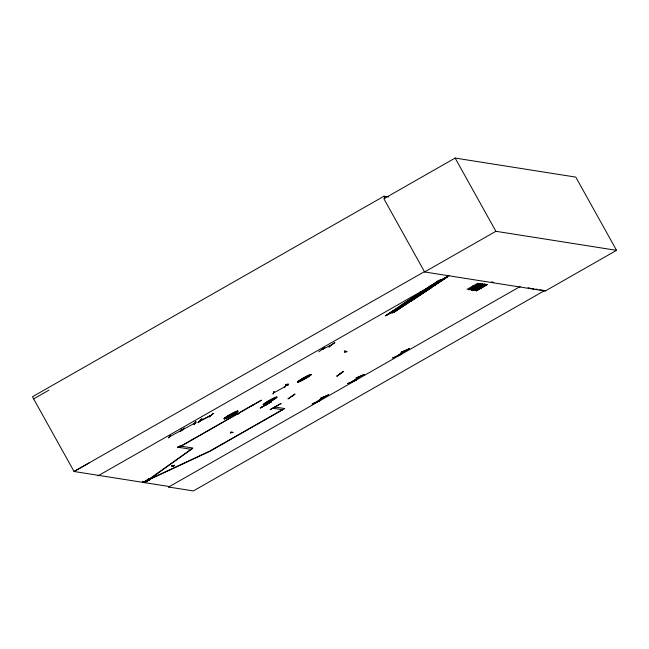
<?xml version="1.0" encoding="UTF-8"?>
<svg xmlns="http://www.w3.org/2000/svg" width="649" height="649" viewBox="0 0 649 649"><rect width="100%" height="100%" fill="white"/><g stroke="black" fill="none" stroke-linecap="round" stroke-linejoin="round"><path stroke-width="0.97" d="M385.611 315.706L400.571 305.922M392.053 312.972L406.672 303.31M392.548 312.786L407.069 303.164M394.073 312.137L408.708 302.466M394.56 311.926L409.081 302.312M400.133 306.117L385.287 315.86M400.409 305.793L422.394 291.336M401.139 305.484L422.913 291.101M409.868 301.809L431.812 287.312M410.606 301.501L432.299 287.109M424.3 290.111L439.308 280.287M425.939 289.819L403.678 304.43M431.228 287.166L445.701 277.569M433.248 286.314L447.753 276.725M438.821 280.498L423.975 290.241M440.841 279.646L425.995 289.389M445.401 277.318L430.693 287.393M473.802 286.785L474.533 286.46L472.707 286.201M480.471 287.345L480.017 287.621M273.505 393.489L273.042 393.87L274.016 391.826M273.464 393.537L273.983 391.947M274.024 392.702L284.96 386.699M284.733 387.372L285.811 385.571L285.211 385.928M320.062 400.498L320.501 400.311L312.177 403.994L312.502 403.678M320.371 400.255L312.477 403.727M355.757 380.209L356.204 379.941L347.88 383.624L348.205 383.308M356.074 379.892L348.18 383.356M392.961 357.915L401.285 354.232L392.978 357.94L393.286 357.599M387.307 315.008L402.104 305.281M402.623 305.079L387.794 314.797M391.712 313.151L406.177 303.513M393.748 312.266L408.197 302.661M399.914 306.028L421.574 291.62M409.381 302.012L431.131 287.629M424.689 290.371L402.834 304.754L425.452 290.014M426.304 289.284L441.077 279.338M428.105 288.91L406.25 303.302L428.867 288.562M430.401 287.531L444.938 277.894M432.412 286.68L446.942 277.058M432.907 286.469L447.234 276.928M169.933 435.739L170.533 435.511L168.513 437.913L170.379 435.471M168.967 437.548L170.338 435.52M181.598 429.492L180.073 431.731L182.085 429.297L181.533 429.5M182.044 429.273L180.682 431.407M182.41 430.465L184.438 428.056L183.837 428.283M195.495 422.037L193.97 424.276L194.578 423.951C197.547 423.026 194.554 420.641 195.39 422.199L195.998 421.866M194.019 424.121L195.949 421.818M288.091 398.875L295.06 394.016L288.091 398.778M318.748 351.831L324.784 347.442L324.249 347.596M179.862 447.226L177.68 447.161L179.895 447.104M172.147 465.641L173.9 465.966M173.453 466.25L171.677 465.958L173.859 466.023M286.063 384.889L288.01 385.206L285.633 385.198L285.868 384.362M201.92 419.124L201.498 419.546L202.082 419.246L201.742 418.629M273.578 392.166L274.178 391.939L273.042 393.87M255.868 403.597L256.355 403.232M266.325 404.871L265.774 405.171M474.062 286.744L472.245 286.493L472.853 286.144M478.11 287.02L477.413 287.28L479.084 287.621M479.611 287.345L477.859 287.02M316.428 402.08L323.924 397.026M360.065 376.469L352.642 381.45M397.212 356.001L404.871 350.858M405.219 350.703L397.545 355.847M201.498 419.441L198.083 422.669L202.082 419.246M198.083 422.669L201.888 419.238M201.222 420.406L210.016 415.822L200.354 420.852L201.596 420.154L201.174 419.392M213.148 413.543L209.165 416.991L213.164 413.567L212.58 413.867M179.148 447.047L180.422 446.366L179.935 445.595M173.145 465.844L174.354 465.155M235.83 413.705L236.26 414.468L237.526 413.794M287.101 385.035L288.375 384.354L287.158 385.044M334.454 342.672L328.873 346.972L334.9 342.558L334.365 342.818M231.385 432.672L230.363 433.199M345.341 351.863L344.384 352.407M317.434 401.471L317.045 401.642M324.322 396.855L316.939 401.812M352.245 381.62L359.789 376.574M353.137 381.109L352.748 381.279M398.226 355.392L397.934 355.506M404.165 351.32L404.611 351.117M292.707 395.947L292.78 395.849M338.851 374.441L340.076 373.808M337.212 375.974L343.686 371.35L336.717 376.209L343.167 371.406M275.825 406.404L275.379 406.655M475.222 286.582L474.589 286.842L476.236 287.061M479.059 287.531L480.609 286.582M481.396 287.872L479.798 287.621M320.379 398.389L328.67 394.827L328.24 395.111M312.193 404.019L312.623 403.727M356.082 378.026L364.292 374.408M347.896 383.648L348.326 383.364M363.943 374.749L364.373 374.457M401.163 352.31L409.454 348.748L401.155 352.456L401.504 352.115M392.978 357.94L393.408 357.648M209.919 415.887L210.56 415.628M429.646 286.298L431.309 285.211M437.361 281.682L438.975 280.611M146.057 480.739L148.735 479.1L148.394 478.491M146.171 480.787L143.591 482.475L143.259 481.866M147.242 480.925L149.773 479.262L147.883 480.609L150.519 479.384L144.021 482.548L143.68 481.931L144.167 482.564L146.706 481.29L144.638 482.645M144.776 482.661L147.347 480.974M148.735 479.1L146.706 480.422L149.343 479.197L142.837 482.361L142.496 481.745M481.947 287.694L480.292 287.337M210.657 415.563L209.643 416.082M339.784 374.011L338.94 374.392M173.283 465.82L174.2 465.292M388.775 196.955L384.021 196.201L32.45 396.742L74.059 471.499L169.478 486.563L168.651 487.034L193.353 490.936L544.925 290.395L545.265 291.003L616.55 250.344L575.793 177.112L455.136 158.064L383.851 198.724L424.608 271.955L545.265 291.003M33.643 398.884L48.91 390.154M89.327 462.778L74.059 471.499L424.754 271.46M424.608 271.955L495.893 231.295L616.55 250.344M97.934 475.871L449.506 275.33M345.09 351.214L344.303 350.979L344.578 351.612L346.323 351.936C348.959 351.158 341.739 351.028 346.842 351.547M285.649 385.222L286.258 384.873L285.917 384.265M344.578 351.612L345.179 351.263M177.696 447.234L178.305 446.893M181.144 446.179L253.41 404.7M238.37 413.754L238.978 413.608L236.625 413.624L238.978 413.608M477.859 283.159L466.964 289.397M261.076 407.418L262.748 406.461M267.047 404.1L265.303 405.081L265.83 405.138M271.339 401.869L260.306 408.043L271.339 401.869L270.998 401.26M476.293 285.292L478.808 283.856M468.773 289.649L480.236 283.475M469.397 289.762L480.179 283.475M482.142 283.873L471.15 290.095L482.02 283.783M477.153 287.207L479.676 285.779M473.9 290.411L476.415 288.975M483.124 285.154L484.925 284.286M484.535 283.735L484.973 284.367L473.973 290.557L485.395 284.286M270.179 409.616L281.171 403.402L270.276 409.641M231.133 432.023L230.728 432.258L232.975 432.404L230.622 432.421L232.975 432.404M282.339 409.722L209.724 451.144L148.045 479.895L192.931 448.037L180.795 446.123M168.635 487.034L520.222 286.493M180.69 430.717L169.803 436.59M183.821 429.07L194.603 423.237M476.691 286.817L475.311 286.517M477.656 287.264L477.25 286.509M201.514 420.179L201.052 419.497M331.712 344.814L321.961 349.592M329.408 346.712L328.905 346.834M477.956 286.996L477.632 286.29M343.191 371.585L343.605 371.293M292.894 395.793L291.717 396.417M401.22 352.302L409.454 348.748M356.131 378.018L364.357 374.432M320.428 398.389L328.589 394.77M288.27 384.362L287.888 383.583M236.731 413.462L238.483 413.786M429.273 288.391L406.98 302.986M491.342 281.934L493.329 282.25M274.957 407.012L284.806 408.57L210.073 451.201L148.548 479.968L192.558 448.435L190.806 449.246L178.67 447.331L261.369 400.271M272.84 408.221L282.688 409.779M528.035 287.791L529.99 288.115M531.945 288.448L533.892 288.773M535.847 289.097L537.802 289.422M539.757 289.746L545.063 290.63M479.7 283.459L468.911 289.762M474.427 290.484L485.33 284.286M344.562 351.417L346.315 351.742M286.095 384.768L287.848 385.092L287.402 385.547M250.563 406.501L261.393 400.19M171.693 466.031L173.445 466.355M532.578 288.44L532.918 289.056M455.136 158.064L495.893 231.295M384.021 196.201L385.003 197.961M270.876 401.22L271.241 401.853M182.085 429.297L181.485 429.654L181.152 429.038M148.256 478.467L148.589 479.076M143.121 481.842L143.453 482.458L145.522 481.104L142.983 482.377L142.642 481.769M323.316 397.439L323.827 397.196L323.316 397.439M359.019 377.069L359.53 376.834L359.019 377.069M323.194 348.935L322.748 349.219L323.202 348.927M330.649 345.333L330.706 345.3M483.059 283.938L472.123 290.217L483.059 283.938M487.196 284.619L476.309 290.906L487.196 284.619M226.996 417.81A7.877 0.714 -29.1 0 0 237.85 411.247A7.877 0.714 -29.1 0 0 228.14 415.774A7.877 0.714 -29.1 0 0 226.996 417.81M227.02 417.851A7.861 0.714 -29.1 0 0 237.858 411.296A7.885 0.714 -29.1 0 0 228.148 415.798A7.885 0.714 -29.1 0 0 226.996 417.842A7.885 0.714 -29.1 0 0 237.875 411.263A7.861 0.714 -29.1 0 0 228.164 415.814A7.861 0.714 -29.1 0 0 227.02 417.851M266.041 403.767A7.885 0.714 -29.1 0 0 276.92 397.196A7.885 0.714 -29.1 0 0 267.193 401.731A7.885 0.714 -29.1 0 0 266.041 403.767A7.861 0.714 -29.1 0 0 276.904 397.229A7.861 0.714 -29.1 0 0 267.21 401.739A7.861 0.714 -29.1 0 0 266.066 403.775M300.349 381.19A7.885 0.714 -29.1 0 0 311.228 374.611A7.885 0.714 -29.1 0 0 301.501 379.146A7.885 0.714 -29.1 0 0 300.349 381.19A7.845 0.714 -29.1 0 0 311.187 374.635A7.845 0.714 -29.1 0 0 301.517 379.146A7.845 0.714 -29.1 0 0 300.373 381.174"/></g></svg>
